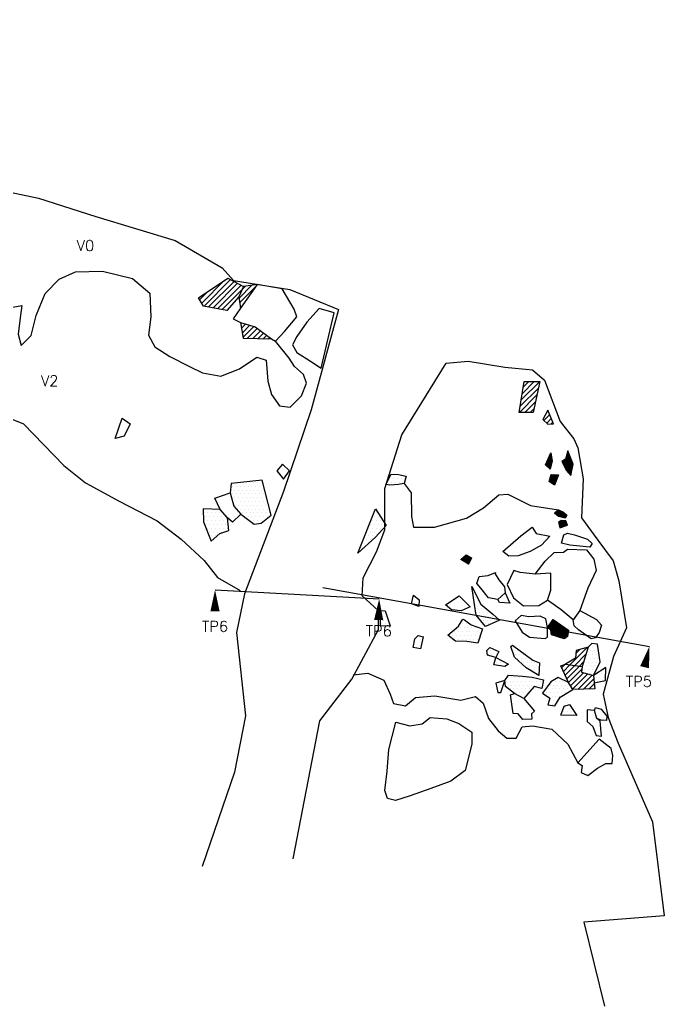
# Model space of a CAD drawing. Header units: metres. Extents: x -9.02 to -4.8, y -17.27 to -14.05.
# Drawn here: x -6.909 to -4.802, y -17.275 to -14.05 of the extents above; entities that cross this region are included whole.
import ezdxf

# ---------------------------------------------------------------- set-up
doc = ezdxf.new("R2010")
doc.units = ezdxf.units.M
doc.header["$LTSCALE"] = 25
doc.header["$MEASUREMENT"] = 0
doc.linetypes.add('STRICHPUNKTX2', pattern=[2, 1, -0.5, 0, -0.5])
doc.layers.get('0').update_dxf_attribs({"linetype": 'CONTINUOUS'})
for name, color, linetype in [('BEFUND', 1, 'CONTINUOUS'), ('BEFUNDSCHRAFF', 1, 'CONTINUOUS'), ('FEUER', 1, 'CONTINUOUS'), ('GRABUNGSGRENZE', 3, 'STRICHPUNKTX2'), ('KNOCHEN', 2, 'CONTINUOUS'), ('KNOCHENSCHRAFF', 2, 'CONTINUOUS'), ('STEINE', 4, 'CONTINUOUS'), ('STEINESCHRAFF', 4, 'CONTINUOUS'), ('TPROFIL', 3, 'CONTINUOUS')]:
    doc.layers.add(name, color=color, linetype=linetype)
doc.styles.get("Standard").update_dxf_attribs({"font": 'txt.shx'})

# ---------------------------------------------------------------- blocks, each defined once
blk = doc.blocks.new('PFEIL')
at = {"layer": 'TPROFIL'}
blk.add_lwpolyline([(0, 0, 0, 3, 0), (6.54, -2.37, 3, 3, 0)], format="xyseb", dxfattribs=at)
blk = doc.blocks.new('*X3')
at = {"color": 0}
for p, q in [((-621.25, -1557.5), (-621.25, -1557.5)), ((-620, -1557.5), (-620, -1557.5)), ((-618.75, -1557.5), (-618.75, -1557.5)), ((-618.125, -1556.25), (-618.125, -1556.25)), ((-617.5, -1557.5), (-617.5, -1557.5)), ((-616.875, -1556.25), (-616.875, -1556.25)), ((-616.25, -1557.5), (-616.25, -1557.5)), ((-615.625, -1556.25), (-615.625, -1556.25)), ((-615, -1557.5), (-615, -1557.5)), ((-614.375, -1556.25), (-614.375, -1556.25)), ((-613.75, -1557.5), (-613.75, -1557.5)), ((-613.125, -1556.25), (-613.125, -1556.25)), ((-612.5, -1557.5), (-612.5, -1557.5)), ((-611.875, -1556.25), (-611.875, -1556.25)), ((-611.25, -1557.5), (-611.25, -1557.5)), ((-621.875, -1558.75), (-621.875, -1558.75)), ((-621.25, -1560), (-621.25, -1560)), ((-620.625, -1558.75), (-620.625, -1558.75)), ((-620, -1560), (-620, -1560)), ((-619.375, -1558.75), (-619.375, -1558.75)), ((-618.75, -1560), (-618.75, -1560)), ((-618.125, -1558.75), (-618.125, -1558.75)), ((-617.5, -1560), (-617.5, -1560)), ((-616.875, -1558.75), (-616.875, -1558.75)), ((-616.25, -1560), (-616.25, -1560)), ((-615.625, -1558.75), (-615.625, -1558.75)), ((-615, -1560), (-615, -1560)), ((-614.375, -1558.75), (-614.375, -1558.75)), ((-613.75, -1560), (-613.75, -1560)), ((-613.125, -1558.75), (-613.125, -1558.75)), ((-612.5, -1560), (-612.5, -1560)), ((-611.875, -1558.75), (-611.875, -1558.75)), ((-611.25, -1560), (-611.25, -1560)), ((-621.25, -1562.5), (-621.25, -1562.5)), ((-620.625, -1561.25), (-620.625, -1561.25)), ((-620.625, -1563.75), (-620.625, -1563.75)), ((-620, -1562.5), (-620, -1562.5)), ((-619.375, -1561.25), (-619.375, -1561.25)), ((-619.375, -1563.75), (-619.375, -1563.75)), ((-618.75, -1562.5), (-618.75, -1562.5)), ((-618.125, -1561.25), (-618.125, -1561.25)), ((-618.125, -1563.75), (-618.125, -1563.75)), ((-617.5, -1562.5), (-617.5, -1562.5)), ((-616.875, -1561.25), (-616.875, -1561.25)), ((-616.875, -1563.75), (-616.875, -1563.75)), ((-616.25, -1562.5), (-616.25, -1562.5)), ((-615.625, -1561.25), (-615.625, -1561.25)), ((-615.625, -1563.75), (-615.625, -1563.75)), ((-615, -1562.5), (-615, -1562.5)), ((-614.375, -1561.25), (-614.375, -1561.25)), ((-614.375, -1563.75), (-614.375, -1563.75)), ((-613.75, -1562.5), (-613.75, -1562.5)), ((-613.125, -1561.25), (-613.125, -1561.25)), ((-613.125, -1563.75), (-613.125, -1563.75)), ((-612.5, -1562.5), (-612.5, -1562.5)), ((-611.875, -1561.25), (-611.875, -1561.25)), ((-611.875, -1563.75), (-611.875, -1563.75)), ((-611.25, -1562.5), (-611.25, -1562.5)), ((-610.625, -1561.25), (-610.625, -1561.25)), ((-610.625, -1563.75), (-610.625, -1563.75)), ((-610, -1562.5), (-610, -1562.5)), ((-630.625, -1566.25), (-630.625, -1566.25)), ((-630, -1565), (-630, -1565)), ((-629.375, -1566.25), (-629.375, -1566.25)), ((-628.75, -1565), (-628.75, -1565)), ((-628.125, -1566.25), (-628.125, -1566.25)), ((-626.875, -1566.25), (-626.875, -1566.25)), ((-625.625, -1566.25), (-625.625, -1566.25)), ((-624.375, -1566.25), (-624.375, -1566.25)), ((-620, -1565), (-620, -1565)), ((-618.75, -1565), (-618.75, -1565)), ((-618.125, -1566.25), (-618.125, -1566.25)), ((-617.5, -1565), (-617.5, -1565)), ((-616.875, -1566.25), (-616.875, -1566.25)), ((-616.25, -1565), (-616.25, -1565)), ((-615.625, -1566.25), (-615.625, -1566.25)), ((-615, -1565), (-615, -1565)), ((-614.375, -1566.25), (-614.375, -1566.25)), ((-613.75, -1565), (-613.75, -1565)), ((-613.125, -1566.25), (-613.125, -1566.25)), ((-612.5, -1565), (-612.5, -1565)), ((-611.875, -1566.25), (-611.875, -1566.25)), ((-611.25, -1565), (-611.25, -1565)), ((-610.625, -1566.25), (-610.625, -1566.25)), ((-610, -1565), (-610, -1565)), ((-609.375, -1566.25), (-609.375, -1566.25)), ((-630.625, -1568.75), (-630.625, -1568.75)), ((-630, -1567.5), (-630, -1567.5)), ((-630, -1570), (-630, -1570)), ((-629.375, -1568.75), (-629.375, -1568.75)), ((-628.75, -1567.5), (-628.75, -1567.5)), ((-628.75, -1570), (-628.75, -1570)), ((-628.125, -1568.75), (-628.125, -1568.75)), ((-627.5, -1567.5), (-627.5, -1567.5)), ((-627.5, -1570), (-627.5, -1570)), ((-626.875, -1568.75), (-626.875, -1568.75)), ((-626.25, -1567.5), (-626.25, -1567.5)), ((-626.25, -1570), (-626.25, -1570)), ((-625.625, -1568.75), (-625.625, -1568.75)), ((-625, -1567.5), (-625, -1567.5)), ((-625, -1570), (-625, -1570)), ((-624.375, -1568.75), (-624.375, -1568.75)), ((-623.75, -1567.5), (-623.75, -1567.5)), ((-623.75, -1570), (-623.75, -1570)), ((-623.125, -1568.75), (-623.125, -1568.75)), ((-616.25, -1567.5), (-616.25, -1567.5)), ((-615.625, -1568.75), (-615.625, -1568.75)), ((-615, -1567.5), (-615, -1567.5)), ((-614.375, -1568.75), (-614.375, -1568.75)), ((-613.75, -1567.5), (-613.75, -1567.5)), ((-613.125, -1568.75), (-613.125, -1568.75)), ((-612.5, -1567.5), (-612.5, -1567.5)), ((-611.875, -1568.75), (-611.875, -1568.75)), ((-611.25, -1567.5), (-611.25, -1567.5)), ((-610, -1567.5), (-610, -1567.5)), ((-629.375, -1571.25), (-629.375, -1571.25)), ((-628.75, -1572.5), (-628.75, -1572.5)), ((-628.125, -1571.25), (-628.125, -1571.25)), ((-627.5, -1572.5), (-627.5, -1572.5)), ((-626.875, -1571.25), (-626.875, -1571.25)), ((-626.25, -1572.5), (-626.25, -1572.5)), ((-625.625, -1571.25), (-625.625, -1571.25)), ((-625, -1572.5), (-625, -1572.5)), ((-624.375, -1571.25), (-624.375, -1571.25)), ((-623.125, -1571.25), (-623.125, -1571.25)), ((-628.125, -1573.75), (-628.125, -1573.75)), ((-626.875, -1573.75), (-626.875, -1573.75))]:
    blk.add_line(p, q, dxfattribs=at)
blk = doc.blocks.new('*X4')
at = {"color": 0}
for p, q in [((-631.42, -1497.62), (-623.94, -1490.15)), ((-630.65, -1498.63), (-621.98, -1489.96)), ((-629.17, -1498.91), (-620.83, -1490.57)), ((-627.68, -1499.19), (-619.67, -1491.18)), ((-626.2, -1499.47), (-618.52, -1491.8)), ((-619.22, -1496.04), (-614.99, -1491.8)), ((-619.01, -1497.59), (-614.02, -1492.6)), ((-618.28, -1493.33), (-617.05, -1492.09)), ((-632.11, -1496.54), (-629.46, -1493.9)), ((-624.71, -1499.76), (-618.28, -1493.33)), ((-623.23, -1500.04), (-622.59, -1499.4)), ((-618.79, -1499.14), (-618.27, -1498.61))]:
    blk.add_line(p, q, dxfattribs=at)
blk = doc.blocks.new('*X5')
at = {"color": 0}
for p, q in [((-618.65, -1504.31), (-618.44, -1504.09)), ((-618.39, -1505.81), (-617.08, -1504.5)), ((-618.13, -1507.32), (-615.72, -1504.9)), ((-617.87, -1508.83), (-614.35, -1505.31)), ((-616.43, -1509.15), (-613.24, -1505.96)), ((-614.71, -1509.2), (-612.22, -1506.71)), ((-612.99, -1509.25), (-611.2, -1507.46)), ((-611.28, -1509.3), (-610.19, -1508.21)), ((-609.56, -1509.35), (-609.17, -1508.96))]:
    blk.add_line(p, q, dxfattribs=at)
blk = doc.blocks.new('*X8')
at = {"color": 0}
for p, q in [((-569.375, -1553.75), (-569.375, -1553.75)), ((-568.125, -1553.75), (-568.125, -1553.75)), ((-566.875, -1553.75), (-566.875, -1553.75)), ((-570.625, -1556.25), (-570.625, -1556.25)), ((-570, -1555), (-570, -1555)), ((-569.375, -1556.25), (-569.375, -1556.25)), ((-568.75, -1555), (-568.75, -1555)), ((-568.125, -1556.25), (-568.125, -1556.25)), ((-567.5, -1555), (-567.5, -1555)), ((-566.875, -1556.25), (-566.875, -1556.25)), ((-566.25, -1555), (-566.25, -1555)), ((-565.625, -1556.25), (-565.625, -1556.25)), ((-565, -1555), (-565, -1555)), ((-574.375, -1566.25), (-574.375, -1566.25)), ((-576.25, -1570), (-576.25, -1570)), ((-575.625, -1568.75), (-575.625, -1568.75)), ((-575, -1567.5), (-575, -1567.5)), ((-575, -1570), (-575, -1570)), ((-574.375, -1568.75), (-574.375, -1568.75)), ((-573.75, -1567.5), (-573.75, -1567.5)), ((-573.75, -1570), (-573.75, -1570)), ((-573.125, -1568.75), (-573.125, -1568.75)), ((-572.5, -1570), (-572.5, -1570)), ((-577.5, -1572.5), (-577.5, -1572.5)), ((-576.875, -1571.25), (-576.875, -1571.25)), ((-576.25, -1572.5), (-576.25, -1572.5)), ((-575.625, -1571.25), (-575.625, -1571.25)), ((-575, -1572.5), (-575, -1572.5)), ((-574.375, -1571.25), (-574.375, -1571.25)), ((-573.75, -1572.5), (-573.75, -1572.5)), ((-573.125, -1571.25), (-573.125, -1571.25)), ((-578.125, -1573.75), (-578.125, -1573.75)), ((-578.125, -1576.25), (-578.125, -1576.25)), ((-577.5, -1575), (-577.5, -1575)), ((-576.875, -1573.75), (-576.875, -1573.75)), ((-576.25, -1575), (-576.25, -1575)), ((-575.625, -1573.75), (-575.625, -1573.75)), ((-574.375, -1573.75), (-574.375, -1573.75)), ((-578.75, -1577.5), (-578.75, -1577.5)), ((-542.5, -1592.5), (-542.5, -1592.5)), ((-541.875, -1593.75), (-541.875, -1593.75)), ((-541.25, -1595), (-541.25, -1595)), ((-571.875, -1598.75), (-571.875, -1598.75)), ((-541.875, -1596.25), (-541.875, -1596.25)), ((-541.25, -1597.5), (-541.25, -1597.5)), ((-540.625, -1596.25), (-540.625, -1596.25)), ((-540.625, -1598.75), (-540.625, -1598.75)), ((-540, -1597.5), (-540, -1597.5)), ((-539.375, -1598.75), (-539.375, -1598.75)), ((-538.75, -1597.5), (-538.75, -1597.5)), ((-538.125, -1598.75), (-538.125, -1598.75)), ((-572.5, -1600), (-572.5, -1600)), ((-572.5, -1602.5), (-572.5, -1602.5)), ((-571.875, -1601.25), (-571.875, -1601.25)), ((-571.25, -1600), (-571.25, -1600)), ((-571.25, -1602.5), (-571.25, -1602.5)), ((-570.625, -1601.25), (-570.625, -1601.25)), ((-546.25, -1602.5), (-546.25, -1602.5)), ((-545.625, -1601.25), (-545.625, -1601.25)), ((-545, -1602.5), (-545, -1602.5)), ((-543.75, -1602.5), (-543.75, -1602.5)), ((-541.25, -1600), (-541.25, -1600)), ((-540, -1600), (-540, -1600)), ((-539.375, -1601.25), (-539.375, -1601.25)), ((-538.75, -1600), (-538.75, -1600)), ((-538.75, -1602.5), (-538.75, -1602.5)), ((-538.125, -1601.25), (-538.125, -1601.25)), ((-537.5, -1600), (-537.5, -1600)), ((-537.5, -1602.5), (-537.5, -1602.5)), ((-536.875, -1601.25), (-536.875, -1601.25)), ((-536.25, -1600), (-536.25, -1600)), ((-535.625, -1601.25), (-535.625, -1601.25)), ((-534.375, -1601.25), (-534.375, -1601.25)), ((-548.75, -1605), (-548.75, -1605)), ((-547.5, -1605), (-547.5, -1605)), ((-546.875, -1603.75), (-546.875, -1603.75)), ((-546.25, -1605), (-546.25, -1605)), ((-545.625, -1603.75), (-545.625, -1603.75)), ((-545, -1605), (-545, -1605)), ((-544.375, -1603.75), (-544.375, -1603.75)), ((-543.75, -1605), (-543.75, -1605)), ((-543.125, -1603.75), (-543.125, -1603.75)), ((-542.5, -1605), (-542.5, -1605)), ((-541.875, -1603.75), (-541.875, -1603.75)), ((-541.25, -1605), (-541.25, -1605)), ((-540.625, -1603.75), (-540.625, -1603.75)), ((-540, -1605), (-540, -1605)), ((-550.625, -1606.25), (-550.625, -1606.25)), ((-549.375, -1606.25), (-549.375, -1606.25)), ((-548.75, -1607.5), (-548.75, -1607.5)), ((-548.125, -1606.25), (-548.125, -1606.25)), ((-547.5, -1607.5), (-547.5, -1607.5)), ((-546.875, -1606.25), (-546.875, -1606.25)), ((-546.25, -1607.5), (-546.25, -1607.5)), ((-545.625, -1606.25), (-545.625, -1606.25)), ((-545, -1607.5), (-545, -1607.5)), ((-544.375, -1606.25), (-544.375, -1606.25)), ((-543.75, -1607.5), (-543.75, -1607.5)), ((-543.125, -1606.25), (-543.125, -1606.25)), ((-542.5, -1607.5), (-542.5, -1607.5)), ((-541.875, -1606.25), (-541.875, -1606.25)), ((-541.25, -1607.5), (-541.25, -1607.5)), ((-540.625, -1606.25), (-540.625, -1606.25)), ((-538.125, -1611.25), (-538.125, -1611.25)), ((-536.875, -1611.25), (-536.875, -1611.25)), ((-535.625, -1611.25), (-535.625, -1611.25)), ((-530, -1610), (-530, -1610)), ((-529.375, -1611.25), (-529.375, -1611.25)), ((-528.125, -1611.25), (-528.125, -1611.25)), ((-505, -1610), (-505, -1610)), ((-504.375, -1611.25), (-504.375, -1611.25)), ((-503.75, -1610), (-503.75, -1610)), ((-503.125, -1611.25), (-503.125, -1611.25)), ((-502.5, -1610), (-502.5, -1610)), ((-501.875, -1611.25), (-501.875, -1611.25)), ((-537.5, -1612.5), (-537.5, -1612.5)), ((-536.25, -1612.5), (-536.25, -1612.5)), ((-535, -1612.5), (-535, -1612.5)), ((-535, -1615), (-535, -1615)), ((-533.75, -1615), (-533.75, -1615)), ((-532.5, -1615), (-532.5, -1615)), ((-528.75, -1612.5), (-528.75, -1612.5)), ((-528.125, -1613.75), (-528.125, -1613.75)), ((-527.5, -1612.5), (-527.5, -1612.5)), ((-526.875, -1613.75), (-526.875, -1613.75)), ((-526.25, -1612.5), (-526.25, -1612.5)), ((-526.25, -1615), (-526.25, -1615)), ((-525.625, -1613.75), (-525.625, -1613.75)), ((-525, -1615), (-525, -1615)), ((-524.375, -1613.75), (-524.375, -1613.75)), ((-523.75, -1615), (-523.75, -1615)), ((-522.5, -1615), (-522.5, -1615)), ((-506.25, -1615), (-506.25, -1615)), ((-505.625, -1613.75), (-505.625, -1613.75)), ((-505, -1612.5), (-505, -1612.5)), ((-505, -1615), (-505, -1615)), ((-504.375, -1613.75), (-504.375, -1613.75)), ((-503.75, -1612.5), (-503.75, -1612.5)), ((-503.75, -1615), (-503.75, -1615)), ((-503.125, -1613.75), (-503.125, -1613.75)), ((-502.5, -1612.5), (-502.5, -1612.5)), ((-502.5, -1615), (-502.5, -1615)), ((-501.875, -1613.75), (-501.875, -1613.75)), ((-501.25, -1615), (-501.25, -1615)), ((-533.125, -1616.25), (-533.125, -1616.25)), ((-525.625, -1616.25), (-525.625, -1616.25)), ((-524.375, -1616.25), (-524.375, -1616.25)), ((-523.75, -1617.5), (-523.75, -1617.5)), ((-523.125, -1616.25), (-523.125, -1616.25)), ((-522.5, -1617.5), (-522.5, -1617.5)), ((-521.875, -1616.25), (-521.875, -1616.25)), ((-521.875, -1618.75), (-521.875, -1618.75)), ((-521.25, -1617.5), (-521.25, -1617.5)), ((-506.875, -1616.25), (-506.875, -1616.25)), ((-506.25, -1617.5), (-506.25, -1617.5)), ((-505.625, -1616.25), (-505.625, -1616.25)), ((-505, -1617.5), (-505, -1617.5)), ((-504.375, -1616.25), (-504.375, -1616.25)), ((-504.375, -1618.75), (-504.375, -1618.75)), ((-503.75, -1617.5), (-503.75, -1617.5)), ((-503.125, -1616.25), (-503.125, -1616.25)), ((-503.125, -1618.75), (-503.125, -1618.75)), ((-502.5, -1617.5), (-502.5, -1617.5)), ((-501.875, -1616.25), (-501.875, -1616.25)), ((-501.875, -1618.75), (-501.875, -1618.75)), ((-500.625, -1618.75), (-500.625, -1618.75)), ((-500, -1617.5), (-500, -1617.5)), ((-531.875, -1621.25), (-531.875, -1621.25)), ((-531.25, -1620), (-531.25, -1620)), ((-530.625, -1621.25), (-530.625, -1621.25)), ((-530, -1620), (-530, -1620)), ((-529.375, -1621.25), (-529.375, -1621.25)), ((-528.75, -1620), (-528.75, -1620)), ((-528.125, -1621.25), (-528.125, -1621.25)), ((-527.5, -1620), (-527.5, -1620)), ((-526.875, -1621.25), (-526.875, -1621.25)), ((-526.25, -1620), (-526.25, -1620)), ((-525.625, -1621.25), (-525.625, -1621.25)), ((-525, -1620), (-525, -1620)), ((-524.375, -1621.25), (-524.375, -1621.25)), ((-523.75, -1620), (-523.75, -1620)), ((-523.125, -1621.25), (-523.125, -1621.25)), ((-521.875, -1621.25), (-521.875, -1621.25)), ((-520.625, -1621.25), (-520.625, -1621.25)), ((-516.875, -1621.25), (-516.875, -1621.25)), ((-515.625, -1621.25), (-515.625, -1621.25)), ((-514.375, -1621.25), (-514.375, -1621.25)), ((-513.125, -1621.25), (-513.125, -1621.25)), ((-503.125, -1621.25), (-503.125, -1621.25)), ((-502.5, -1620), (-502.5, -1620)), ((-501.875, -1621.25), (-501.875, -1621.25)), ((-501.25, -1620), (-501.25, -1620)), ((-500.625, -1621.25), (-500.625, -1621.25)), ((-500, -1620), (-500, -1620)), ((-531.25, -1622.5), (-531.25, -1622.5)), ((-530.625, -1623.75), (-530.625, -1623.75)), ((-530, -1622.5), (-530, -1622.5)), ((-529.375, -1623.75), (-529.375, -1623.75)), ((-528.75, -1622.5), (-528.75, -1622.5)), ((-528.75, -1625), (-528.75, -1625)), ((-528.125, -1623.75), (-528.125, -1623.75)), ((-527.5, -1622.5), (-527.5, -1622.5)), ((-527.5, -1625), (-527.5, -1625)), ((-526.875, -1623.75), (-526.875, -1623.75)), ((-526.25, -1622.5), (-526.25, -1622.5)), ((-526.25, -1625), (-526.25, -1625)), ((-525.625, -1623.75), (-525.625, -1623.75)), ((-525, -1622.5), (-525, -1622.5)), ((-525, -1625), (-525, -1625)), ((-524.375, -1623.75), (-524.375, -1623.75)), ((-523.75, -1622.5), (-523.75, -1622.5)), ((-522.5, -1622.5), (-522.5, -1622.5)), ((-521.25, -1622.5), (-521.25, -1622.5)), ((-518.75, -1625), (-518.75, -1625)), ((-518.125, -1623.75), (-518.125, -1623.75)), ((-517.5, -1622.5), (-517.5, -1622.5)), ((-517.5, -1625), (-517.5, -1625)), ((-516.875, -1623.75), (-516.875, -1623.75)), ((-516.25, -1622.5), (-516.25, -1622.5)), ((-516.25, -1625), (-516.25, -1625)), ((-515.625, -1623.75), (-515.625, -1623.75)), ((-515, -1622.5), (-515, -1622.5)), ((-515, -1625), (-515, -1625)), ((-514.375, -1623.75), (-514.375, -1623.75)), ((-513.75, -1622.5), (-513.75, -1622.5)), ((-513.75, -1625), (-513.75, -1625)), ((-513.125, -1623.75), (-513.125, -1623.75)), ((-512.5, -1622.5), (-512.5, -1622.5)), ((-512.5, -1625), (-512.5, -1625)), ((-511.875, -1623.75), (-511.875, -1623.75)), ((-511.25, -1622.5), (-511.25, -1622.5)), ((-510.625, -1623.75), (-510.625, -1623.75)), ((-526.875, -1626.25), (-526.875, -1626.25)), ((-525.625, -1626.25), (-525.625, -1626.25)), ((-518.125, -1626.25), (-518.125, -1626.25)), ((-517.5, -1627.5), (-517.5, -1627.5)), ((-516.875, -1626.25), (-516.875, -1626.25)), ((-516.25, -1627.5), (-516.25, -1627.5)), ((-515.625, -1626.25), (-515.625, -1626.25)), ((-515, -1627.5), (-515, -1627.5)), ((-514.375, -1626.25), (-514.375, -1626.25)), ((-518.125, -1628.75), (-518.125, -1628.75)), ((-516.875, -1628.75), (-516.875, -1628.75)), ((-515.625, -1628.75), (-515.625, -1628.75)), ((-513.125, -1631.25), (-513.125, -1631.25)), ((-512.5, -1630), (-512.5, -1630)), ((-511.875, -1631.25), (-511.875, -1631.25)), ((-511.25, -1630), (-511.25, -1630)), ((-510.625, -1631.25), (-510.625, -1631.25))]:
    blk.add_line(p, q, dxfattribs=at)
blk = doc.blocks.new('*X9')
at = {"color": 0}
for p, q in [((-526.94, -1529.27), (-520.92, -1523.25)), ((-526.59, -1527.15), (-522.69, -1523.25)), ((-526.24, -1525.03), (-524.46, -1523.25)), ((-527.55, -1533.41), (-521.82, -1527.68)), ((-527.29, -1531.38), (-521.32, -1525.42)), ((-525.78, -1533.41), (-522.32, -1529.95)), ((-524.01, -1533.41), (-522.82, -1532.22)), ((-519.54, -1536.01), (-517.63, -1534.09)), ((-518.66, -1533.36), (-518.14, -1532.83)), ((-518.63, -1536.86), (-517.12, -1535.35)), ((-517.15, -1537.15), (-516.61, -1536.61)), ((-511.02, -1615.88), (-505.3, -1610.16)), ((-509.06, -1612.14), (-507.76, -1610.85)), ((-509.47, -1616.09), (-505.8, -1612.42)), ((-507.92, -1616.31), (-506.55, -1614.94)), ((-513.73, -1616.81), (-512.64, -1615.72)), ((-513.18, -1618.03), (-511.02, -1615.88)), ((-512.63, -1619.25), (-509.47, -1616.09)), ((-512.08, -1620.47), (-507.92, -1616.31)), ((-511.53, -1621.69), (-507.14, -1617.3)), ((-510.84, -1622.77), (-506.55, -1618.47)), ((-510.15, -1623.84), (-505.15, -1618.85)), ((-508.47, -1623.93), (-503.76, -1619.22)), ((-506.64, -1623.87), (-503.22, -1620.45)), ((-504.8, -1623.8), (-503.07, -1622.07)), ((-502.97, -1623.73), (-502.87, -1623.63))]:
    blk.add_line(p, q, dxfattribs=at)
blk = doc.blocks.new('*X10')
at = {"color": 0}
for p, q in [((-518.34, -1548.95), (-517.11, -1547.72)), ((-518.07, -1548.32), (-517.17, -1547.42)), ((-517.8, -1547.7), (-517.22, -1547.12)), ((-517.53, -1547.07), (-517.27, -1546.81)), ((-513.45, -1549.72), (-511.12, -1547.39)), ((-513.34, -1549.95), (-511.02, -1547.64)), ((-512.33, -1548.24), (-511.22, -1547.13)), ((-512.2, -1547.75), (-511.32, -1546.88)), ((-512.07, -1547.27), (-511.42, -1546.62)), ((-511.93, -1546.78), (-511.52, -1546.37)), ((-511.8, -1546.3), (-511.61, -1546.11)), ((-518.96, -1550.63), (-516.96, -1548.63)), ((-518.89, -1550.2), (-517.01, -1548.33)), ((-518.77, -1550.79), (-516.91, -1548.93)), ((-518.61, -1549.58), (-517.06, -1548.03)), ((-518.58, -1550.95), (-516.86, -1549.24)), ((-518.39, -1551.12), (-516.93, -1549.66)), ((-518.2, -1551.28), (-517.06, -1550.14)), ((-518.01, -1551.45), (-517.18, -1550.62)), ((-513.57, -1549.49), (-513.25, -1549.16)), ((-513.22, -1550.19), (-510.93, -1547.9)), ((-513.1, -1550.42), (-510.83, -1548.15)), ((-512.98, -1550.66), (-510.73, -1548.41)), ((-512.86, -1550.89), (-510.63, -1548.66)), ((-512.74, -1551.13), (-510.53, -1548.92)), ((-512.62, -1551.36), (-510.44, -1549.17)), ((-512.5, -1551.59), (-510.34, -1549.43)), ((-512.38, -1551.83), (-510.24, -1549.69)), ((-512.26, -1552.06), (-510.14, -1549.94)), ((-512.14, -1552.3), (-510.04, -1550.2)), ((-512, -1552.5), (-510.06, -1550.57)), ((-511.83, -1552.7), (-510.14, -1551)), ((-517.83, -1555.87), (-515.7, -1553.73)), ((-517.82, -1551.61), (-517.3, -1551.09)), ((-517.69, -1555.37), (-516.03, -1553.71)), ((-517.69, -1556.08), (-515.36, -1553.74)), ((-517.63, -1551.77), (-517.43, -1551.57)), ((-517.55, -1554.87), (-516.37, -1553.7)), ((-517.48, -1556.22), (-515.02, -1553.76)), ((-517.4, -1554.38), (-516.71, -1553.69)), ((-517.27, -1556.36), (-514.88, -1553.98)), ((-517.26, -1553.88), (-517.05, -1553.67)), ((-511.67, -1552.89), (-510.23, -1551.44)), ((-511.51, -1553.08), (-510.31, -1551.88)), ((-511.35, -1553.27), (-510.39, -1552.31)), ((-511.19, -1553.46), (-510.48, -1552.75)), ((-511.02, -1553.65), (-510.56, -1553.19)), ((-510.86, -1553.85), (-510.64, -1553.63)), ((-517.06, -1556.5), (-515.11, -1554.56)), ((-516.85, -1556.65), (-515.34, -1555.14)), ((-516.64, -1556.79), (-515.57, -1555.73)), ((-516.42, -1556.93), (-515.8, -1556.31)), ((-516.21, -1557.07), (-516.03, -1556.89)), ((-515.98, -1566.39), (-515.27, -1565.68)), ((-515.79, -1566.55), (-514.57, -1565.33)), ((-515.6, -1566.71), (-514.33, -1565.45)), ((-515.41, -1566.88), (-514.09, -1565.56)), ((-515.22, -1567.04), (-513.86, -1565.68)), ((-515.02, -1567.2), (-513.62, -1565.79)), ((-514.83, -1567.36), (-513.38, -1565.91)), ((-514.56, -1567.45), (-513.14, -1566.03)), ((-514.28, -1567.51), (-512.95, -1566.18)), ((-513.99, -1567.58), (-512.75, -1566.34)), ((-513.7, -1567.64), (-512.56, -1566.5)), ((-513.42, -1567.71), (-512.37, -1566.66)), ((-513.13, -1567.78), (-512.17, -1566.82)), ((-512.84, -1567.84), (-512.18, -1567.18)), ((-514.74, -1569.39), (-514.72, -1569.37)), ((-514.66, -1569.66), (-513.73, -1568.73)), ((-514.58, -1569.94), (-513.39, -1568.75)), ((-514.51, -1570.22), (-513.06, -1568.77)), ((-514.43, -1570.5), (-512.73, -1568.79)), ((-514.36, -1570.77), (-512.4, -1568.82)), ((-514.28, -1571.05), (-512.26, -1569.03)), ((-513.76, -1570.89), (-512.15, -1569.28)), ((-513.22, -1570.7), (-512.05, -1569.53)), ((-512.68, -1570.51), (-511.95, -1569.78)), ((-512.14, -1570.32), (-511.85, -1570.03)), ((-546.44, -1581.65), (-544.82, -1580.02)), ((-546.66, -1581.51), (-546.24, -1581.09)), ((-546.22, -1581.78), (-544.59, -1580.15)), ((-546, -1581.92), (-544.36, -1580.27)), ((-545.78, -1582.05), (-544.13, -1580.4)), ((-545.57, -1582.18), (-543.91, -1580.52)), ((-545.35, -1582.32), (-543.68, -1580.65)), ((-545.13, -1582.45), (-543.45, -1580.78)), ((-544.91, -1582.59), (-543.22, -1580.9)), ((-544.69, -1582.72), (-543.4, -1581.43)), ((-544.47, -1582.85), (-543.73, -1582.12)), ((-544.25, -1582.99), (-544.07, -1582.81)), ((-518.33, -1603.74), (-516, -1601.41)), ((-518.12, -1603.89), (-515.79, -1601.55)), ((-517.92, -1604.03), (-515.58, -1601.7)), ((-517.71, -1604.18), (-515.37, -1601.84)), ((-517.67, -1602.72), (-516.21, -1601.26)), ((-517.5, -1604.33), (-515.17, -1601.99)), ((-517.3, -1604.47), (-514.96, -1602.13)), ((-517.24, -1604.77), (-514.75, -1602.28)), ((-517.2, -1605.09), (-514.54, -1602.42)), ((-517.17, -1605.41), (-514.33, -1602.57)), ((-516.99, -1601.69), (-516.42, -1601.12)), ((-517.14, -1605.73), (-514.12, -1602.71)), ((-517.09, -1606.04), (-513.91, -1602.86)), ((-516.83, -1606.12), (-513.7, -1603)), ((-516.56, -1606.21), (-513.49, -1603.15)), ((-516.3, -1606.3), (-513.29, -1603.29)), ((-516.03, -1606.39), (-513.08, -1603.44)), ((-515.77, -1606.48), (-512.87, -1603.58)), ((-515.5, -1606.57), (-512.66, -1603.72)), ((-515.23, -1606.65), (-512.45, -1603.87)), ((-514.97, -1606.74), (-512.24, -1604.01)), ((-514.7, -1606.83), (-512.03, -1604.16)), ((-514.44, -1606.92), (-511.82, -1604.3)), ((-514.17, -1607.01), (-511.61, -1604.45)), ((-513.91, -1607.09), (-511.58, -1604.77)), ((-513.64, -1607.18), (-511.63, -1605.17)), ((-513.38, -1607.27), (-511.67, -1605.57)), ((-513.11, -1607.36), (-511.72, -1605.97)), ((-512.49, -1607.09), (-511.77, -1606.37))]:
    blk.add_line(p, q, dxfattribs=at)

msp = doc.modelspace()

# ---------------------------------------------------------------- linework, layer by layer
at = {"layer": 'BEFUND'}
for points in [[(-6.9437, -14.9924), (-6.9024, -14.9842), (-6.9074, -15.0249), (-6.9144, -15.0785), (-6.9041, -15.1151), (-6.8716, -15.0824), (-6.8555, -15.0166), (-6.8261, -14.9452), (-6.7804, -14.8982), (-6.727, -14.8741), (-6.6389, -14.8723), (-6.5405, -14.8965), (-6.4843, -14.9442), (-6.481, -15.0216), (-6.488, -15.0808), (-6.4675, -15.1189), (-6.418, -15.1509), (-6.3542, -15.1838), (-6.3114, -15.204), (-6.2517, -15.2151), (-6.1907, -15.1909), (-6.1337, -15.1536), (-6.1036, -15.1632), (-6.0978, -15.2314), (-6.086, -15.2757), (-6.0594, -15.3118), (-6.0253, -15.3168), (-5.9877, -15.28), (-5.972, -15.2387), (-5.9812, -15.2102), (-6.0109, -15.1838), (-6.0283, -15.1563), (-6.0733, -15.1004)], [(-7.4124, -15.3153), (-7.4699, -15.3399), (-7.5034, -15.3701), (-7.518, -15.4429), (-7.5102, -15.5), (-7.4595, -15.5885), (-7.4049, -15.625), (-7.3432, -15.6457), (-7.2708, -15.6618), (-7.1668, -15.6946), (-7.1256, -15.6782), (-7.0941, -15.6327), (-7.0484, -15.4186), (-7.0084, -15.3263), (-6.8967, -15.3713), (-6.7644, -15.5075), (-6.6939, -15.5643), (-6.5837, -15.6241), (-6.4602, -15.6879), (-6.3811, -15.7483), (-6.3065, -15.8174), (-6.263, -15.8738), (-6.188, -15.9163)], [(-5.6522, -15.5656), (-5.6298, -15.5962), (-5.6282, -15.6738), (-5.622, -15.7085), (-5.5536, -15.7084), (-5.449, -15.6798), (-5.3934, -15.6455), (-5.3424, -15.6031), (-5.3133, -15.6011), (-5.2388, -15.6383), (-5.1474, -15.6525)], [(-5.8192, -16.1915), (-5.7712, -16.1863), (-5.7191, -16.2087), (-5.6982, -16.2547), (-5.6874, -16.2848), (-5.6481, -16.2924), (-5.615, -16.2658), (-5.5522, -16.2602), (-5.4669, -16.2744), (-5.4195, -16.2626), (-5.394, -16.284), (-5.3761, -16.334), (-5.3454, -16.3748), (-5.3163, -16.3988), (-5.2862, -16.3988), (-5.2668, -16.3615), (-5.2326, -16.3584), (-5.1698, -16.3691), (-5.1177, -16.4186), (-5.0845, -16.4793)]]:
    msp.add_lwpolyline(points, dxfattribs=at)
at = {"layer": 'GRABUNGSGRENZE', "flags": 128}
for points in [[(-8.2418, -15.9998), (-8.6906, -15.6507), (-8.8882, -15.8367), (-8.9868, -15.7458), (-8.9285, -14.9672), (-8.803, -14.1503), (-8.7752, -14.0819), (-8.7361, -14.0502), (-8.5296, -14.0975), (-8.2019, -14.1653), (-7.9285, -14.2811), (-7.6612, -14.3766), (-7.4547, -14.4642), (-7.3654, -14.5031), (-7.2791, -14.5879), (-7.1782, -14.5999), (-7.1166, -14.5854), (-6.9968, -14.6019), (-6.8479, -14.634), (-6.6603, -14.6931), (-6.4008, -14.7723), (-6.2477, -14.861), (-6.2104, -14.9027), (-6.0264, -14.9322), (-5.8673, -14.9974), (-5.9565, -15.3252), (-6.0463, -15.5924), (-6.1742, -15.927), (-6.2004, -16.0529), (-6.1715, -16.3259), (-6.2066, -16.5094), (-6.3127, -16.8184)], [(-6.0147, -16.7928), (-5.9278, -16.3421), (-5.8238, -16.2052), (-5.7692, -16.1047), (-5.7361, -16.0434), (-5.7377, -15.9811), (-5.7898, -15.9332), (-5.7868, -15.875), (-5.7429, -15.7892), (-5.7159, -15.7177), (-5.716, -15.582), (-5.66, -15.4074), (-5.5153, -15.173), (-5.4433, -15.1668), (-5.3228, -15.1856), (-5.2325, -15.1942), (-5.1937, -15.2279), (-5.1425, -15.3636), (-5.0981, -15.4197), (-5.0848, -15.4498), (-5.0674, -15.5514), (-5.0729, -15.6785), (-5.0192, -15.7514), (-4.9692, -15.8187), (-4.9502, -15.8846), (-4.9256, -16.0382), (-4.9674, -16.1316), (-5.0015, -16.2551), (-4.9856, -16.3312), (-4.9524, -16.4149), (-4.9079, -16.5169), (-4.8409, -16.6715), (-4.8019, -16.9797), (-5.0652, -16.9998), (-4.9971, -17.2749)]]:
    msp.add_lwpolyline(points, dxfattribs=at)
at = {"layer": 'KNOCHEN'}
for points in [[(-5.1731, -15.4657), (-5.1685, -15.4933), (-5.1751, -15.5188), (-5.1904, -15.5055), (-5.1731, -15.4657)], [(-5.1169, -15.459), (-5.1246, -15.4871), (-5.1363, -15.4938), (-5.121, -15.5239), (-5.1072, -15.5402), (-5.1001, -15.5029), (-5.1169, -15.459)], [(-5.172, -15.5366), (-5.148, -15.5377), (-5.1613, -15.5713), (-5.1786, -15.5596), (-5.172, -15.5366)], [(-5.1607, -15.6632), (-5.1474, -15.6525), (-5.1316, -15.6601), (-5.1203, -15.6693), (-5.126, -15.679), (-5.1479, -15.6739), (-5.1607, -15.6632)], [(-5.1474, -15.6938), (-5.1428, -15.7107), (-5.1178, -15.702), (-5.1234, -15.6882), (-5.1387, -15.6872), (-5.1474, -15.6938)], [(-5.45, -15.7992), (-5.4316, -15.8094), (-5.4418, -15.8303), (-5.4668, -15.815), (-5.45, -15.7992)], [(-5.1655, -16.0103), (-5.1155, -16.045), (-5.118, -16.0664), (-5.1297, -16.0741), (-5.1711, -16.0603), (-5.1726, -16.045), (-5.1834, -16.0373), (-5.1655, -16.0103)]]:
    msp.add_lwpolyline(points, dxfattribs=at)
at = {"layer": 'STEINE'}
for points in [[(-6.2292, -14.8946), (-6.1777, -14.9219), (-6.1929, -14.9556), (-6.2315, -15.0005), (-6.3079, -14.986), (-6.3248, -14.9595), (-6.2292, -14.8946)], [(-6.1329, -14.9157), (-6.1877, -14.9933), (-6.211, -15.0275), (-6.187, -15.0401), (-6.1396, -15.0543), (-6.086, -15.0938), (-6.0733, -15.1004), (-6.0433, -15.0698), (-6.0032, -15.0218), (-6.0114, -14.9958), (-6.0514, -14.9297), (-6.1329, -14.9157)], [(-6.1329, -14.9157), (-6.1777, -14.9219)], [(-6.1929, -14.9556), (-6.1877, -14.9933)], [(-5.8815, -15.0082), (-5.9304, -14.994), (-5.9705, -15.039), (-6.0035, -15.0854), (-6.0177, -15.113), (-6.0029, -15.1379), (-5.9585, -15.1663), (-5.9237, -15.1886), (-5.8815, -15.0082)], [(-6.187, -15.0401), (-6.1782, -15.0911), (-6.086, -15.0938)], [(-5.2595, -15.2325), (-5.2085, -15.2325), (-5.2308, -15.3341), (-5.2763, -15.3341), (-5.2595, -15.2325)], [(-5.1824, -15.3259), (-5.1992, -15.3565), (-5.1828, -15.3718), (-5.164, -15.3713), (-5.1824, -15.3259)], [(-6.5738, -15.353), (-6.5483, -15.3708), (-6.568, -15.4116), (-6.5975, -15.4188), (-6.5738, -15.353)], [(-6.0267, -15.5246), (-6.0502, -15.5028), (-6.0684, -15.5242), (-6.0465, -15.5517), (-6.0267, -15.5246)], [(-5.6951, -15.5355), (-5.6706, -15.5365), (-5.6461, -15.5421), (-5.6522, -15.5656), (-5.6706, -15.5697), (-5.6987, -15.5712), (-5.7125, -15.5692), (-5.6951, -15.5355)], [(-6.0874, -15.6695), (-6.1162, -15.5555), (-6.2181, -15.566), (-6.2206, -15.597), (-6.2087, -15.6403), (-6.1862, -15.6662), (-6.1423, -15.6992), (-6.1199, -15.6956), (-6.0874, -15.6695)], [(-6.1862, -15.6662), (-6.2136, -15.6923), (-6.2295, -15.6786), (-6.2535, -15.6511), (-6.2714, -15.6145), (-6.2206, -15.597)], [(-6.2535, -15.6511), (-6.309, -15.6487), (-6.3079, -15.691), (-6.2833, -15.7551), (-6.2548, -15.7291), (-6.2258, -15.7203), (-6.2295, -15.6786)], [(-5.7456, -15.6494), (-5.7113, -15.7034), (-5.7455, -15.7412), (-5.8042, -15.7939), (-5.7456, -15.6494)], [(-5.2341, -15.7092), (-5.2208, -15.7291), (-5.1764, -15.7388), (-5.2035, -15.7679), (-5.2402, -15.7883), (-5.28, -15.8021), (-5.3101, -15.8032), (-5.3295, -15.7884), (-5.2709, -15.7373), (-5.2341, -15.7092)], [(-5.1376, -15.7612), (-5.1305, -15.7341), (-5.1188, -15.729), (-5.0958, -15.7341), (-5.0529, -15.7479), (-5.0376, -15.7626), (-5.0457, -15.7744), (-5.1106, -15.7673), (-5.1376, -15.7612)], [(-5.2243, -15.8623), (-5.1917, -15.8199), (-5.1616, -15.7913), (-5.1315, -15.7908), (-5.1187, -15.7806), (-5.056, -15.7831), (-5.0324, -15.8137), (-5.0243, -15.8504), (-5.0523, -15.9086), (-5.0783, -15.9816), (-5.1002, -16.0118), (-5.1395, -15.9791), (-5.1839, -15.9475), (-5.1727, -15.9143), (-5.1733, -15.8592), (-5.2243, -15.8623), (-5.2733, -15.8567), (-5.2932, -15.8501), (-5.3157, -15.8961), (-5.2947, -15.9394), (-5.262, -15.9665), (-5.2125, -15.9649), (-5.1839, -15.9475)], [(-5.355, -15.8614), (-5.3432, -15.8813), (-5.3243, -15.9042), (-5.3223, -15.9231), (-5.3457, -15.9451), (-5.3769, -15.9395), (-5.4014, -15.9079), (-5.4152, -15.8926), (-5.4075, -15.8696), (-5.3779, -15.867), (-5.354, -15.8568), (-5.355, -15.8614)], [(-5.4315, -15.9023), (-5.4019, -15.9604), (-5.362, -15.9936), (-5.3411, -16.0125), (-5.3865, -16.0334), (-5.4171, -15.9962), (-5.4228, -15.9615), (-5.4315, -15.9023)], [(-5.3223, -15.9231), (-5.3064, -15.9578), (-5.3406, -15.9553), (-5.3457, -15.9451)], [(-5.6213, -15.931), (-5.603, -15.9468), (-5.6045, -15.9683), (-5.6285, -15.9596), (-5.6213, -15.931)], [(-5.4723, -15.9329), (-5.436, -15.9691), (-5.4661, -15.9824), (-5.4973, -15.9794), (-5.5172, -15.9631), (-5.4723, -15.9329)], [(-5.728, -15.9811), (-5.7147, -15.9826), (-5.6978, -16.0316), (-5.73, -16.0322), (-5.728, -15.9811)], [(-5.0783, -15.9816), (-5.0231, -16.0102), (-5.0073, -16.0296), (-5.0144, -16.053), (-5.0266, -16.0709), (-5.0409, -16.0735), (-5.0823, -16.0449), (-5.0966, -16.0317), (-5.1002, -16.0118)], [(-5.4549, -16.012), (-5.4329, -16.0278), (-5.3962, -16.0411), (-5.4115, -16.0881), (-5.4477, -16.083), (-5.4839, -16.081), (-5.509, -16.0616), (-5.4748, -16.033), (-5.4605, -16.01), (-5.4549, -16.012)], [(-5.1834, -16.0373), (-5.1895, -16.0083), (-5.2079, -15.9996), (-5.2446, -16.0022), (-5.2701, -15.9981), (-5.2895, -16.0145), (-5.266, -16.0517), (-5.2425, -16.0685), (-5.191, -16.0726), (-5.1833, -16.068), (-5.1834, -16.0373)], [(-5.6177, -16.0744), (-5.607, -16.0632), (-5.5896, -16.0678), (-5.5993, -16.1061), (-5.6227, -16.1025), (-5.6177, -16.0744)], [(-5.0332, -16.1934), (-5.0113, -16.149), (-5.02, -16.0908), (-5.0389, -16.0893), (-5.0511, -16.101), (-5.0699, -16.1643)], [(-5.3727, -16.1018), (-5.343, -16.115), (-5.3522, -16.1344), (-5.3793, -16.1268), (-5.3823, -16.1125), (-5.3727, -16.1018)], [(-5.2981, -16.0946), (-5.2318, -16.1435), (-5.2093, -16.1527), (-5.2118, -16.1935), (-5.2532, -16.1686), (-5.2915, -16.1334), (-5.3038, -16.0992), (-5.2981, -16.0946)], [(-5.0511, -16.101), (-5.0894, -16.1118), (-5.0924, -16.1368), (-5.1251, -16.1567)], [(-5.3522, -16.1344), (-5.3114, -16.1564), (-5.3226, -16.1645), (-5.3588, -16.159), (-5.3522, -16.1344)], [(-5.1153, -16.217), (-5.149, -16.2001), (-5.173, -16.2139), (-5.2, -16.2517), (-5.1765, -16.2675), (-5.1821, -16.2895), (-5.1597, -16.293), (-5.1418, -16.2644), (-5.1005, -16.2399), (-5.1153, -16.217), (-5.1399, -16.1624), (-5.1251, -16.1567), (-5.0699, -16.1643), (-5.073, -16.1827), (-5.0332, -16.1934), (-5.0311, -16.2179), (-5.0286, -16.2373), (-5.1005, -16.2399)], [(-4.9934, -16.1679), (-5.0332, -16.1934)], [(-5.0311, -16.2179), (-4.9944, -16.2102), (-4.9934, -16.1679)], [(-5.3226, -16.21), (-5.3527, -16.2187), (-5.3465, -16.2498), (-5.3358, -16.2498), (-5.3226, -16.21)], [(-5.3108, -16.1921), (-5.2654, -16.1956), (-5.2343, -16.1987), (-5.197, -16.2083), (-5.2026, -16.2364), (-5.2271, -16.2298), (-5.2475, -16.2538), (-5.2613, -16.2691), (-5.2914, -16.2528), (-5.3215, -16.2294), (-5.3226, -16.21), (-5.3108, -16.1921)], [(-5.2613, -16.2691), (-5.2265, -16.3099), (-5.2357, -16.3191), (-5.2352, -16.336), (-5.2638, -16.3375), (-5.2796, -16.3186), (-5.2959, -16.3176), (-5.3047, -16.2564), (-5.2914, -16.2528)], [(-5.1117, -16.2889), (-5.0882, -16.3241), (-5.1398, -16.3231), (-5.1291, -16.2935), (-5.1117, -16.2889)], [(-5.0305, -16.3082), (-5.0265, -16.2985), (-5.0081, -16.3036), (-4.9897, -16.3261), (-4.9912, -16.3409), (-5.0081, -16.3394), (-5.0229, -16.3338), (-5.0305, -16.3082), (-5.054, -16.3057), (-5.0535, -16.3445), (-5.0351, -16.3608), (-5.0244, -16.3899), (-5.007, -16.3924), (-5.0111, -16.3434), (-5.0229, -16.3338)], [(-5.6792, -16.3465), (-5.6338, -16.3582), (-5.5935, -16.3515), (-5.5674, -16.3306), (-5.5123, -16.3357), (-5.4735, -16.3509), (-5.4306, -16.3785), (-5.4311, -16.4183), (-5.4525, -16.5046), (-5.4999, -16.5393), (-5.5647, -16.5633), (-5.6321, -16.5869), (-5.6811, -16.6022), (-5.7071, -16.5961), (-5.7153, -16.5696), (-5.7077, -16.5063), (-5.7021, -16.4358), (-5.6914, -16.3935), (-5.6792, -16.3465)], [(-5.0146, -16.4016), (-5.0845, -16.4793), (-5.0707, -16.4879), (-5.0738, -16.5109), (-5.0523, -16.5201), (-5.0197, -16.4966), (-4.9931, -16.4812), (-4.9722, -16.4812), (-4.9697, -16.4557), (-4.9753, -16.4327), (-5.0146, -16.4016)]]:
    msp.add_lwpolyline(points, dxfattribs=at)
at = {"layer": 'TPROFIL'}
for points in [[(-6.2706, -15.914), (-5.734, -15.943)], [(-5.9179, -15.9057), (-4.8505, -16.0988)]]:
    msp.add_lwpolyline(points, dxfattribs=at)

# ---------------------------------------------------------------- block references
at = {"layer": 'FEUER', "xscale": 0.01, "yscale": 0.01, "zscale": 0.01}
for name in ['*X4', '*X5', '*X9']:
    msp.add_blockref(name, (0, 0), dxfattribs=at)
at = {"layer": 'KNOCHENSCHRAFF', "xscale": 0.01, "yscale": 0.01, "zscale": 0.01}
msp.add_blockref('*X10', (0, 0), dxfattribs=at)
at = {"layer": 'STEINESCHRAFF', "xscale": 0.01, "yscale": 0.01, "zscale": 0.01}
for name in ['*X8', '*X3']:
    msp.add_blockref(name, (0, 0), dxfattribs=at)
at = {"layer": 'TPROFIL', "xscale": 0.01, "yscale": 0.01, "zscale": 0.01}
for p, rotation in [((-6.2706, -15.914), 289.8679105004792), ((-5.734, -15.943), 288.6042379488214), ((-4.8505, -16.0988), 276.8195206375656)]:
    msp.add_blockref('PFEIL', p, dxfattribs=dict(at, rotation=rotation))

# ---------------------------------------------------------------- texts
at = {"layer": 'BEFUNDSCHRAFF'}
for s, p in [('V0', (-6.7227, -14.8058)), ('V2', (-6.8398, -15.2479))]:
    msp.add_text(s, height=0.035, dxfattribs=at).set_placement(p)
at = {"layer": 'TPROFIL'}
for s, p in [('TP6', (-6.3135, -16.0507)), ('TP6', (-5.778, -16.0654)), ('TP5', (-4.9275, -16.2306))]:
    msp.add_text(s, height=0.035, dxfattribs=at).set_placement(p)

doc.saveas('drawing.dxf')
